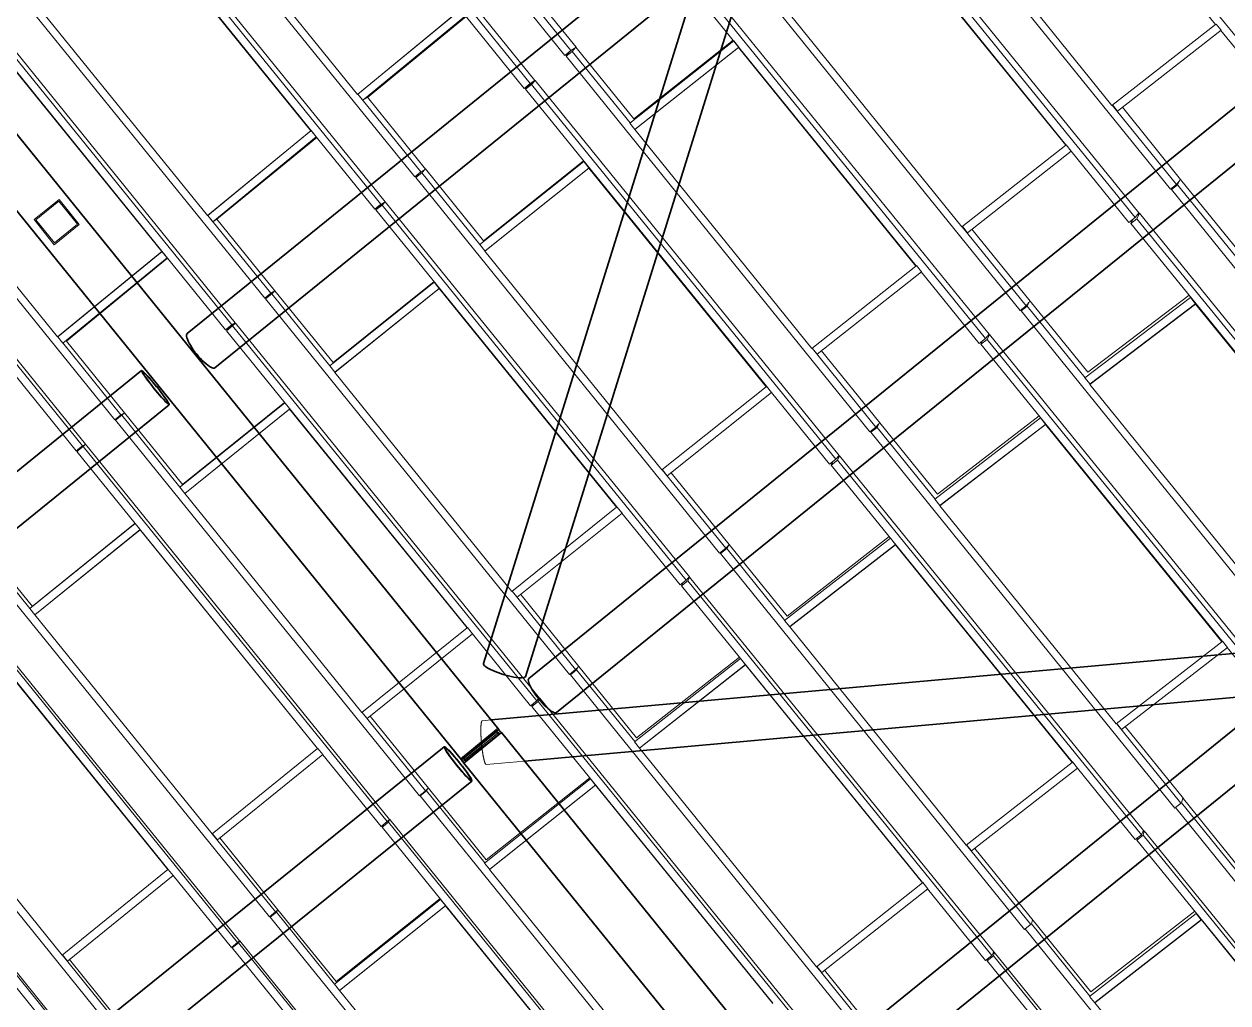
# Model space of a CAD drawing. Header units: millimetres. Extents: x 834681283 to 835686922, y 817551134 to 819407044.
# Drawn here: x 835237800 to 835245276, y 818103624 to 818109706 of the extents above; entities that cross this region are included whole.
import ezdxf
from ezdxf.xclip import XClip

# ---------------------------------------------------------------- set-up
doc = ezdxf.new("R2010")
doc.units = ezdxf.units.MM
doc.header["$LTSCALE"] = 1200
doc.header["$MEASUREMENT"] = 0
doc.header["$XCLIPFRAME"] = 0
for name, pattern in [('P01-MAGP-EVA-GREENERY$0$HIDDEN', [0.375, 0.25, -0.125]), ('P01-MAGP-P-RF$0$P01-MBDR-P-B1$0$FDA(cad v 2007)$0$HIDDENX2', [0.75, 0.5, -0.25]), ('P01-MAGP-P-RF$0$P01_MS_01_N1-FloorPlan-PART2OFUPPERROOFSETTINGOUT$0$BH DASHED2', [3, 2, -1]), ('P01-MAGP-P-RF$0$P01_MS_01_N1-FloorPlan-PART2OFUPPERROOFSETTINGOUT$0$BH DASHED3', [2, 1, -1]), ('P01-MAGP-P-RF$0$PHANTOM', [2.5, 1.25, -0.25, 0.25, -0.25, 0.25, -0.25])]:
    doc.linetypes.add(name, pattern=pattern)
doc.layers.get('Defpoints').update_dxf_attribs({"color": 15})
for name, color, linetype, lineweight in [('AR-PLANT_AR_BS_MI_', 9, 'Continuous', 25), ('P01-MAGP-EVA-GREENERY$0$DR-FLD', 8, 'Continuous', 25), ('P01-MAGP-P-RF$0$AR-HATCH_AR_', 253, 'Continuous', 13), ('P01-MAGP-P-RF$0$AR-PLANT_AR_BS_MI_', 4, 'Continuous', 25), ('P01-MAGP-P-RF$0$AR-ROOF_AR_BS_MI_', 3, 'Continuous', 18), ('P01-MAGP-P-RF$0$MMH053__', 253, 'P01-MAGP-P-RF$0$PHANTOM', 40), ('P01-MAGP-P-RF$0$P01_MS_01_N1-FloorPlan-PART2OFUPPERROOFSETTINGOUT$0$S-BEAM', 253, 'Continuous', 35), ('P01-MAGP-P-RF$0$P01_MS_01_N1-FloorPlan-PART2OFUPPERROOFSETTINGOUT$0$S-BEAM-HIDN', 253, 'P01-MAGP-P-RF$0$P01_MS_01_N1-FloorPlan-PART2OFUPPERROOFSETTINGOUT$0$BH DASHED2', 18), ('P01-MAGP-P-RF$0$P01_MS_01_N1-FloorPlan-PART2OFUPPERROOFSETTINGOUT$0$S-COLS-HIDN', 253, 'P01-MAGP-P-RF$0$P01_MS_01_N1-FloorPlan-PART2OFUPPERROOFSETTINGOUT$0$BH DASHED3', 18), ('P01-MAGP-P-RF$0$ROOF MESH HALF TONE$0$A-GLAZ', 253, 'Continuous', 9)]:
    doc.layers.add(name, color=color, linetype=linetype, lineweight=lineweight)
doc.layers.add('P01-MAAN-P-EVA$0$HATCH', color=9, linetype='Continuous')
doc.layers.add('P01-MAGP-EVA-GREENERY$0$SURFACE CHANNEL', color=8, linetype='Continuous')
pattern_1 = [(3.998948738, (0, 0), (27.2443254035, 65.5595853656), [0, -63.5])]

# ---------------------------------------------------------------- blocks, each defined once
blk = doc.blocks.new('P01-MAGP-P-RF$0$P01_MS_01_N1-FloorPlan-PART2OFUPPERROOFSETTINGOUT$0$Circular Hollow Sections - CHS273x10_PSB97-8456369-PART 2 OF  UPPER ROOF SETTING OUT')
at = {"layer": 'P01-MAGP-P-RF$0$P01_MS_01_N1-FloorPlan-PART2OFUPPERROOFSETTINGOUT$0$S-BEAM'}
for p, q in [((21654.6, 18469.4), (14866.9, 13716.6)), ((15023.5, 13493), (21811.2, 18245.8))]:
    blk.add_line(p, q, dxfattribs=at)
for centre, major_axis, start_param, end_param in [((21732.9, 18357.6), (-78.3, 111.8), 0, 3.141593), ((21732.9, 18357.6), (-78.3, 111.8), 3.141593, 6.283185), ((21732.9, 18357.6), (-72.6, 103.6), 3.141593, 6.283185), ((21732.9, 18357.6), (-72.6, 103.6), 0, 3.141593), ((14945.2, 13604.8), (-78.3, 111.8), 0, 3.141593)]:
    blk.add_ellipse(centre, major_axis=major_axis, ratio=0.235925, start_param=start_param, end_param=end_param, dxfattribs=at)
blk = doc.blocks.new('P01-MAGP-P-RF$0$P01_MS_01_N1-FloorPlan-PART2OFUPPERROOFSETTINGOUT$0$Circular Hollow Sections - CHS273x8_PSB100-8473089-PART 2 OF  UPPER ROOF SETTING OUT')
at = {"layer": 'P01-MAGP-P-RF$0$P01_MS_01_N1-FloorPlan-PART2OFUPPERROOFSETTINGOUT$0$S-BEAM'}
for p, q in [((16200, 17951.9), (14591.5, 13828.4)), ((14845.9, 13729.2), (16454.4, 17852.6))]:
    blk.add_line(p, q, dxfattribs=at)
for centre, major_axis, start_param, end_param in [((16327.2, 17902.2), (-127.2, 49.6), 0, 3.141593), ((16327.2, 17902.2), (-127.2, 49.6), 3.141593, 6.283185), ((16327.2, 17902.2), (-119.7, 46.7), 0, 3.141593), ((16327.2, 17902.2), (-119.7, 46.7), 3.141593, 6.283185), ((14718.7, 13778.8), (-127.2, 49.6), 0, 3.141593)]:
    blk.add_ellipse(centre, major_axis=major_axis, ratio=0.20387, start_param=start_param, end_param=end_param, dxfattribs=at)
blk = doc.blocks.new('P01-MAGP-P-RF$0$P01_MS_01_N1-FloorPlan-PART2OFUPPERROOFSETTINGOUT$0$Circular Hollow Sections - CHS273x10_PSB97-8441700-PART 2 OF  UPPER ROOF SETTING OUT')
at = {"layer": 'P01-MAGP-P-RF$0$P01_MS_01_N1-FloorPlan-PART2OFUPPERROOFSETTINGOUT$0$S-BEAM'}
for p, q in [((19951.5, 20939.2), (12900.1, 16001.8)), ((13056.7, 15778.2), (20108.1, 20715.6))]:
    blk.add_line(p, q, dxfattribs=at)
blk.add_ellipse((12978.4, 15890), major_axis=(-78.3, 111.8), ratio=0.258915, start_param=0, end_param=3.141593, dxfattribs=at)
blk = doc.blocks.new('P01-MAGP-P-RF$0$P01_MS_01_N1-FloorPlan-PART2OFUPPERROOFSETTINGOUT$0$Circular Hollow Sections - CHS273x10_PSB97-8441625-PART 2 OF  UPPER ROOF SETTING OUT')
at = {"layer": 'P01-MAGP-P-RF$0$P01_MS_01_N1-FloorPlan-PART2OFUPPERROOFSETTINGOUT$0$S-BEAM'}
for p, q in [((23399.6, 16029), (16334.9, 11082.2)), ((16491.5, 10858.6), (23556.2, 15805.3))]:
    blk.add_line(p, q, dxfattribs=at)
blk = doc.blocks.new('P01-MAGP-P-RF$0$P01_MS_01_N1-FloorPlan-PART2OFUPPERROOFSETTINGOUT$0$Circular Hollow Sections - CHS273x10_PSB97-8455320-PART 2 OF  UPPER ROOF SETTING OUT')
at = {"layer": 'P01-MAGP-P-RF$0$P01_MS_01_N1-FloorPlan-PART2OFUPPERROOFSETTINGOUT$0$S-BEAM'}
for p, q in [((12601.1, 15792.4), (9069.4, 13319.5)), ((9225.9, 13095.8), (12757.6, 15568.8))]:
    blk.add_line(p, q, dxfattribs=at)
for centre, major_axis, start_param, end_param in [((12679.4, 15680.6), (-78.3, 111.8), 0, 3.141593), ((12679.4, 15680.6), (-78.3, 111.8), 3.141593, 6.283185), ((12679.4, 15680.6), (-72.6, 103.6), 0, 3.141593), ((12679.4, 15680.6), (-72.6, 103.6), 3.141593, 6.283185), ((9147.6, 13207.7), (-78.3, 111.8), 0, 3.141593)]:
    blk.add_ellipse(centre, major_axis=major_axis, ratio=0.073137, start_param=start_param, end_param=end_param, dxfattribs=at)
blk = doc.blocks.new('P01-MAGP-P-RF$0$P01_MS_01_N1-FloorPlan-PART2OFUPPERROOFSETTINGOUT$0$Circular Hollow Sections - CHS273x10_PSB97-8455372-PART 2 OF  UPPER ROOF SETTING OUT')
at = {"layer": 'P01-MAGP-P-RF$0$P01_MS_01_N1-FloorPlan-PART2OFUPPERROOFSETTINGOUT$0$S-BEAM'}
for p, q in [((14313.4, 13329.5), (10786.4, 10870.4)), ((10942.6, 10646.4), (14469.5, 13105.6))]:
    blk.add_line(p, q, dxfattribs=at)
for centre, major_axis, start_param, end_param in [((14391.5, 13217.5), (-78.1, 112), 0, 3.141593), ((14391.5, 13217.5), (-78.1, 112), 3.141593, 6.283185), ((14391.5, 13217.5), (-72.4, 103.8), 0, 3.141593), ((14391.5, 13217.5), (-72.4, 103.8), 3.141593, 6.283185), ((10864.5, 10758.4), (-78.1, 112), 0, 3.141593)]:
    blk.add_ellipse(centre, major_axis=major_axis, ratio=0.089637, start_param=start_param, end_param=end_param, dxfattribs=at)
blk = doc.blocks.new('P01-MAGP-P-RF$0$P01_MS_01_N1-FloorPlan-PART2OFUPPERROOFSETTINGOUT$0$Circular Hollow Sections - CHS273x8_PSB100-8473096-PART 2 OF  UPPER ROOF SETTING OUT')
at = {"layer": 'P01-MAGP-P-RF$0$P01_MS_01_N1-FloorPlan-PART2OFUPPERROOFSETTINGOUT$0$S-BEAM'}
for p, q in [((19466, 13571.9), (14615, 13476)), ((14803.6, 13206.6), (19471.4, 13299))]:
    blk.add_line(p, q, dxfattribs=at)
for centre, major_axis, start_param, end_param in [((19468.7, 13435.4), (-2.7, 136.5), 0, 3.141593), ((19468.7, 13435.4), (-2.5, 128.5), 0, 3.141593), ((19468.7, 13435.4), (-2.7, 136.5), 3.141593, 6.283185), ((19468.7, 13435.4), (-2.5, 128.5), 3.141593, 6.283185), ((14562.7, 13338.4), (-2.7, 136.5), 1.611833, 1.816034)]:
    blk.add_ellipse(centre, major_axis=major_axis, ratio=0.12843, start_param=start_param, end_param=end_param, dxfattribs=at)
at = {"layer": 'P01-MAGP-P-RF$0$P01_MS_01_N1-FloorPlan-PART2OFUPPERROOFSETTINGOUT$0$S-BEAM-HIDN'}
for p, q in [((14615, 13476), (14560, 13474.9)), ((14565.4, 13201.9), (14803.6, 13206.6))]:
    blk.add_line(p, q, dxfattribs=at)
for start_param, end_param in [(0, 1.611468), (1.816399, 3.141593)]:
    blk.add_ellipse((14562.7, 13338.4), major_axis=(-2.7, 136.5), ratio=0.12843, start_param=start_param, end_param=end_param, dxfattribs=at)
blk = doc.blocks.new('P01-MAGP-P-RF$0$ROOF MESH HALF TONE')
at = {"layer": 'P01-MAGP-P-RF$0$ROOF MESH HALF TONE$0$A-GLAZ', "lineweight": 5}
for p, q in [((13640.8, 20020.1), (15360.3, 17562.2)), ((13411.9, 19861.2), (15133.3, 17403.9)), ((15163.2, 17420.1), (13441.8, 19877.3)), ((18079.6, 19448.6), (19801.9, 16994.3)), ((12657.6, 19332.2), (14377.7, 16874.5)), ((12395.3, 19149.3), (13784.5, 17165.6)), ((12435.2, 19177.6), (14156.1, 16720.2)), ((14182.7, 16733.6), (12461.8, 19191)), ((17333.7, 18931.9), (19052.9, 16471.2)), ((14057.9, 17411), (13055, 18844.1)), ((18401.2, 18900.8), (19404.2, 17471.6)), ((17099.6, 18764.6), (18821.9, 16310)), ((18848.2, 16337.8), (17125.9, 18792.4)), ((17059.7, 18737.6), (18425.4, 16791.3)), ((11675, 18644.5), (13395.6, 16187)), ((12750.2, 18638.2), (13753.5, 17205.4)), ((11458.9, 18493.9), (13179.3, 16036.4)), ((13202.2, 16047.1), (11481.7, 18504.6)), ((18726.7, 17015.7), (17726.3, 18447.6)), ((16350, 18244.5), (18069.2, 15784.1)), ((17420, 18218.5), (18423.5, 16788.3)), ((13076.1, 16724.2), (12072.9, 18157)), ((15042.9, 18100), (15399.6, 17590.1)), ((17867.1, 15650.8), (16144.8, 18105.8)), ((15104.2, 18077.3), (15432.3, 17608.4)), ((16079.9, 18053.5), (17445.3, 16107.2)), ((16119.9, 18080.8), (17842.2, 15625.8)), ((10693.1, 17957), (12414.1, 15499.6)), ((11774.1, 17954.1), (12777.3, 16521.3)), ((11776.2, 17955), (13139.2, 16008)), ((14730.5, 17889.3), (14057.9, 17411)), ((14060.7, 17412.5), (14733.2, 17890.9)), ((10482.3, 17809.7), (12202.4, 15352.1)), ((12221.2, 15360.2), (10501.1, 17817.7)), ((14089.4, 17371.6), (14761.9, 17849.9)), ((14764.2, 17846.2), (14119.1, 17387.5)), ((14761.7, 17849.8), (15093.7, 17375.8)), ((17744.6, 16327.2), (16743.5, 17759.9)), ((15360.3, 17562.2), (15399.6, 17590.1)), ((15388.1, 17577.7), (15360.3, 17562.2)), ((15406.5, 17584.5), (15366.5, 17557.2)), ((15366.5, 17557.2), (15388.4, 17577.9)), ((15399.6, 17590.1), (15430.7, 17607.5)), ((15432, 17608.7), (15406.5, 17584.5)), ((15406.5, 17584.5), (15734.4, 17115.4)), ((15432, 17608.7), (15759.6, 17140)), ((15733.5, 17114.8), (16411.8, 17578.7)), ((16409.1, 17584.2), (15759.5, 17140)), ((16440.5, 17537.8), (16411.8, 17578.7)), ((15366.5, 17557.2), (17085.7, 15097.2)), ((15760.8, 17072.3), (16439.2, 17536.2)), ((16441.3, 17538.3), (15763, 17074.5)), ((16441.3, 17538.3), (16439.2, 17536.2)), ((16439.2, 17536.2), (17443.2, 16105.1)), ((12094.8, 16037.6), (11091.4, 17470.4)), ((15163.2, 17420.1), (15123.7, 17392)), ((15123.8, 17391.7), (15163.9, 17419.4)), ((15133.3, 17403.9), (15163.2, 17420.1)), ((15163.9, 17419.4), (15140.7, 17397.3)), ((16886.1, 14963.9), (15163.9, 17419.4)), ((19404.2, 17471.6), (18726.7, 17015.7)), ((18758.5, 16977.9), (19436.1, 17433.9)), ((19406.6, 17474.2), (19404.2, 17471.6)), ((19406.6, 17474.2), (19406.1, 17474.8)), ((19436.1, 17433.9), (19407.4, 17474.8)), ((19435.2, 17433.3), (19762.1, 16967.6)), ((14060.5, 17412.4), (14057.9, 17411)), ((14060.3, 17412.7), (14417.2, 16902.7)), ((14060.5, 17412.4), (14060.7, 17412.5)), ((14060.7, 17412.5), (14089.4, 17371.6)), ((14089.4, 17371.6), (14119.1, 17387.5)), ((14118.5, 17388.4), (14447.3, 16918.6)), ((15093.7, 17375.8), (15133.3, 17403.9)), ((15123.7, 17392), (15093.7, 17375.8)), ((15140.7, 17397.3), (15100.6, 17369.7)), ((15100.6, 17369.7), (15123.8, 17391.7)), ((15100.6, 17369.7), (16464.9, 15424.6)), ((15140.7, 17397.3), (16862.9, 14941.9)), ((10799.7, 17269.9), (12162, 15323.5)), ((13753.5, 17205.4), (13076.1, 16724.2)), ((13078.4, 16725.4), (13755.9, 17206.6)), ((13078.4, 16725.3), (13755.8, 17206.6)), ((13755.8, 17206.6), (13753.5, 17205.4)), ((13784.5, 17165.7), (13755.9, 17206.6)), ((13107.1, 16684.4), (13784.5, 17165.7)), ((13787.1, 17161.9), (13133.7, 16697.8)), ((13784.5, 17165.6), (14116.2, 16691.9)), ((15733.5, 17114.8), (15762.1, 17073.9)), ((15760.8, 17072.3), (15763, 17074.5)), ((16762.5, 15639), (15760.8, 17072.3)), ((15762.1, 17073.9), (15762.9, 17074.4)), ((18729.6, 17017.6), (19092.6, 16497.9)), ((18730.4, 17018.2), (18758.5, 16977.9)), ((18790.8, 16999.7), (19120.7, 16527.5)), ((14377.7, 16874.5), (14417.2, 16902.7)), ((14423.3, 16897.6), (14383.2, 16870)), ((14417.2, 16902.7), (14446.1, 16918)), ((14447.1, 16918.9), (14423.3, 16897.6)), ((14423.3, 16897.6), (14751.8, 16427.8)), ((14447.1, 16918.9), (14775.3, 16449.4)), ((14750.9, 16427.2), (15431.6, 16896.2)), ((15429.7, 16900.4), (14775.2, 16449.4)), ((15460.2, 16855.3), (15431.6, 16896.2)), ((14403.8, 16888.4), (14377.7, 16874.5)), ((14383.2, 16870), (14404, 16888.6)), ((14383.2, 16870), (16102.5, 14410.5)), ((14778.4, 16385), (15459, 16854)), ((15461, 16855.9), (14780.4, 16386.8)), ((15461, 16855.9), (15459, 16854)), ((15459, 16854), (16463.3, 15422.1)), ((18423.5, 16788.3), (17744.6, 16327.2)), ((17776.4, 16289.2), (18455.3, 16750.3)), ((18425.8, 16790.6), (18423.5, 16788.3)), ((18425.8, 16790.6), (18425.4, 16791.3)), ((18455.3, 16750.3), (18426.7, 16791.2)), ((18454.5, 16749.7), (18782, 16282.9)), ((13078.4, 16725.3), (13076.1, 16724.2)), ((13078.1, 16725.6), (13435.4, 16215.3)), ((13078.4, 16725.4), (13107.1, 16684.4)), ((13107.1, 16684.4), (13133.7, 16697.8)), ((13133.7, 16697.8), (13462, 16228.9)), ((14116.2, 16691.9), (14156.1, 16720.2)), ((14142.9, 16705.3), (14116.2, 16691.9)), ((14162.4, 16714.3), (14122.1, 16686.4)), ((14122.1, 16686.4), (14143, 16705.1)), ((14122.1, 16686.4), (15485.7, 14741.7)), ((14182.7, 16733.6), (14142.9, 16705.3)), ((14143, 16705.1), (14183.3, 16733.1)), ((14156.1, 16720.2), (14182.7, 16733.6)), ((14183.3, 16733.1), (14162.4, 16714.3)), ((14162.4, 16714.3), (15884.4, 14258.4)), ((15905.3, 14277.1), (14183.3, 16733.1)), ((12096.7, 16038.5), (12779.1, 16522.1)), ((12096.8, 16038.5), (12779.2, 16522.2)), ((12779.2, 16522.2), (12777.3, 16521.3)), ((12807.8, 16481.2), (12779.1, 16522.1)), ((19117.3, 16527.3), (19099.4, 16495.1)), ((19118.3, 16524.9), (19120.7, 16527.5)), ((19120.6, 16527.3), (19445.4, 16062.2)), ((12777.3, 16521.3), (12094.8, 16037.6)), ((12125.3, 15997.5), (12807.8, 16481.2)), ((12810.4, 16477.6), (12148.2, 16008.3)), ((19052.9, 16471.2), (19092.6, 16497.9)), ((19099.4, 16495.1), (19058.8, 16468.8)), ((19058.8, 16468.8), (19064.5, 16479)), ((19058.8, 16468.8), (20779.3, 14005.6)), ((19092.6, 16497.9), (19112.7, 16519)), ((19099.4, 16495.1), (19426.5, 16026.9)), ((14750.9, 16427.2), (14779.6, 16386.3)), ((14778.4, 16385), (14780.1, 16386.6)), ((15780.6, 14951.2), (14778.4, 16385)), ((14779.6, 16386.3), (14780.4, 16386.8)), ((17747.3, 16329), (18109.1, 15811.2)), ((17748.1, 16329.5), (17776.4, 16289.2)), ((17806.5, 16309.6), (18136, 15838.1)), ((18782, 16282.9), (18821.9, 16310)), ((18833.1, 16302.3), (18792.5, 16275.6)), ((18792.5, 16275.6), (18804.6, 16298.2)), ((18821.9, 16310), (18848.2, 16337.8)), ((18850.7, 16335.2), (18833.1, 16302.3)), ((18833.1, 16302.3), (20554.2, 13850.1)), ((18837.8, 16326.8), (18850.7, 16335.2)), ((20571.8, 13883), (18850.7, 16335.2)), ((13435.4, 16215.3), (13461.2, 16228.3)), ((13462, 16228.9), (13440.6, 16210.9)), ((13462, 16228.9), (13790.7, 15758.8)), ((18792.5, 16275.6), (20157.8, 14330.3)), ((13395.6, 16187), (13435.4, 16215.3)), ((13419.2, 16198.8), (13395.6, 16187)), ((13440.6, 16210.9), (13400.3, 16183)), ((13400.3, 16183), (13419.3, 16199)), ((13400.3, 16183), (15119.8, 13724)), ((13440.6, 16210.9), (13769.5, 15740.4)), ((13768.7, 15739.9), (14452.3, 16214)), ((14451.3, 16217), (13790.6, 15758.8)), ((13796.4, 15697.9), (14479.9, 16172)), ((14481.7, 16173.6), (13798.2, 15699.5)), ((14481, 16173), (14452.3, 16214)), ((14481.7, 16173.6), (14479.9, 16172)), ((14479.9, 16172), (15484.3, 14739.5)), ((17443.2, 16105.1), (16762.5, 15639)), ((17445.3, 16107.2), (17443.2, 16105.1)), ((17474.8, 16066.9), (17446.2, 16107.8)), ((12096.8, 16038.5), (12094.8, 16037.6)), ((12096.7, 16038.5), (12125.3, 15997.5)), ((12148.2, 16008.3), (12476.9, 15539)), ((13139.2, 16008), (13179.3, 16036.4)), ((13162, 16018.6), (13139.2, 16008)), ((13184.3, 16031.3), (13143.9, 16003.1)), ((13143.9, 16003.1), (13162.1, 16018.5)), ((13143.9, 16003.1), (14506.9, 14058.6)), ((13202.2, 16047.1), (13162, 16018.6)), ((13162.1, 16018.5), (13202.5, 16046.6)), ((13179.3, 16036.4), (13202.2, 16047.1)), ((13202.5, 16046.6), (13184.3, 16031.3)), ((13184.3, 16031.3), (14906.1, 13574.9)), ((14924.3, 13590.2), (13202.5, 16046.6)), ((16794.2, 15600.7), (17474.8, 16066.9)), ((17474, 16066.3), (17802.2, 15598.5)), ((12125.4, 15997.6), (12454.3, 15528.1)), ((18069.2, 15784.1), (18109.1, 15811.2)), ((18115.9, 15808.5), (18075.3, 15781.8)), ((18075.3, 15781.8), (18081.4, 15792.5)), ((18075.3, 15781.8), (19795.7, 13319)), ((18109.1, 15811.2), (18127.6, 15829.8)), ((18134.2, 15840.3), (18115.9, 15808.5)), ((18115.9, 15808.5), (18443.4, 15339.7)), ((18135.8, 15838), (18461.3, 15372.1)), ((18442.2, 15338.9), (19131.3, 15790.8)), ((19122.4, 15805.6), (18461.2, 15372.1)), ((19159.8, 15750.1), (19131.3, 15790.8)), ((13768.7, 15739.9), (13797.4, 15698.9)), ((13797.4, 15698.9), (13798.1, 15699.4)), ((18470.3, 15296.2), (19159.3, 15748)), ((19160.8, 15750.8), (18471.8, 15299)), ((19160.8, 15750.8), (19159.3, 15748)), ((19159.3, 15748), (20156.9, 14326.7)), ((13796.4, 15697.9), (13797.8, 15699.2)), ((14799, 14264), (13796.4, 15697.9)), ((16765.1, 15640.5), (17125.7, 15124.6)), ((16765.8, 15641.2), (16794.2, 15600.7)), ((17802.2, 15598.5), (17842.2, 15625.8)), ((17842.2, 15625.8), (17867.1, 15650.8)), ((17869.3, 15648.6), (17853, 15618.7)), ((17856.2, 15639.9), (17869.3, 15648.6)), ((19590.5, 13196.1), (17869.3, 15648.6)), ((16822, 15619.8), (17151.2, 15148.8)), ((17853, 15618.7), (17812.3, 15591.7)), ((17812.3, 15591.7), (17824.3, 15613.6)), ((17812.3, 15591.7), (19177.1, 13647)), ((17853, 15618.7), (19574.2, 13166.2)), ((12414.1, 15499.6), (12454.3, 15528.1)), ((12434.5, 15509.3), (12414.1, 15499.6)), ((12458.3, 15524.3), (12417.8, 15496.1)), ((12417.8, 15496.1), (14137.6, 13037.6)), ((12418.5, 15496.6), (12436.5, 15510.8)), ((12454.3, 15528.1), (12476.2, 15538.5)), ((12476.9, 15539), (12458.3, 15524.3)), ((12458.3, 15524.3), (12787.7, 15053.4)), ((12476.9, 15539), (12807.1, 15066.9)), ((12787, 15052.9), (13473.6, 15531.4)), ((13473.2, 15533.3), (12806, 15068.4)), ((12814.7, 15011.1), (13501.3, 15489.6)), ((13502.9, 15490.9), (12816.3, 15012.4)), ((13502.3, 15490.5), (13473.6, 15531.4)), ((13502.9, 15490.9), (13501.3, 15489.6)), ((13501.3, 15489.6), (14505.7, 14056.8)), ((16463.3, 15422.1), (15780.6, 14951.2)), ((16463, 15422.4), (16466.1, 15424.6)), ((16465.3, 15424), (16463.3, 15422.1)), ((16465.3, 15424), (16464.9, 15424.6)), ((16494.8, 15383.6), (16466.1, 15424.6)), ((12162, 15323.5), (12202.4, 15352.1)), ((12180.8, 15331.6), (12162, 15323.5)), ((12205.9, 15347.7), (12165.4, 15319.4)), ((12166.1, 15319.9), (12180.9, 15331.5)), ((12221.2, 15360.2), (12180.8, 15331.6)), ((12180.9, 15331.5), (12221.4, 15359.8)), ((12202.4, 15352.1), (12221.2, 15360.2)), ((12221.4, 15359.8), (12205.9, 15347.7)), ((12205.9, 15347.7), (13927.4, 12890.9)), ((13942.9, 12903), (12221.4, 15359.8)), ((15812.1, 14912.7), (16494.8, 15383.6)), ((16494, 15383.1), (16822.8, 14914.2)), ((18442.2, 15338.9), (18470.7, 15298.3)), ((12165.4, 15319.4), (13527.9, 13374.7)), ((18470.3, 15296.2), (18471.8, 15299)), ((19465.7, 13871.1), (18470.3, 15296.2)), ((18470.7, 15298.3), (18471.7, 15299)), ((17085.7, 15097.2), (17125.7, 15124.6)), ((17132.5, 15122), (17091.9, 15095)), ((17091.9, 15095), (17098.5, 15106)), ((17125.7, 15124.6), (17142.7, 15140.7)), ((17149.5, 15150.5), (17132.5, 15122)), ((17132.5, 15122), (17460.5, 14652.6)), ((17151.1, 15148.7), (17477.2, 14682)), ((17459.2, 14651.8), (18148.9, 15109.8)), ((18141.3, 15122.9), (17477.1, 14681.9)), ((18177.4, 15069.1), (18148.9, 15109.8)), ((12787, 15052.9), (12815.7, 15012)), ((17091.9, 15095), (18812.2, 12632.5)), ((17487.5, 14609.4), (18177.1, 15067.3)), ((18178.6, 15069.8), (17488.9, 14611.9)), ((18178.6, 15069.8), (18177.1, 15067.3)), ((18177.1, 15067.3), (19176.3, 13643.6)), ((13817.8, 13577.2), (12814.7, 15011.1)), ((12815.2, 15011.6), (12815.8, 15012)), ((12815.7, 15012), (12816.3, 15012.4)), ((15782.9, 14952.7), (16142.6, 14438.1)), ((15783.7, 14953.3), (15812.1, 14912.7)), ((16862.9, 14941.9), (16886.1, 14963.9)), ((16888, 14962), (16873.2, 14935.5)), ((16874.7, 14953), (16888, 14962)), ((18609.3, 12509.1), (16888, 14962)), ((15837.3, 14930.1), (16166.4, 14459.4)), ((16822.8, 14914.2), (16862.9, 14941.9)), ((16873.2, 14935.5), (16832.5, 14908.1)), ((16832.5, 14908.1), (16844.1, 14928.9)), ((16832.5, 14908.1), (18196.6, 12964.1)), ((16873.2, 14935.5), (18594.4, 12482.6)), ((11435.8, 14809.4), (13155.8, 12351.3)), ((11476.3, 14837.7), (11806, 14366.6)), ((11492.2, 14849.4), (11822.1, 14377.9)), ((11805.5, 14366.2), (12494.8, 14848.1)), ((12494.9, 14849.1), (11821.7, 14378.5)), ((11833.4, 14324.6), (12522.7, 14806.5)), ((12524, 14807.5), (11834.7, 14325.6)), ((12523.5, 14807.2), (12494.8, 14848.1)), ((12524, 14807.5), (12522.7, 14806.5)), ((12522.7, 14806.5), (13526.8, 13373.3)), ((15484.3, 14739.5), (14799, 14264)), ((15484.1, 14739.7), (15486.9, 14741.6)), ((15486.1, 14741.1), (15484.3, 14739.5)), ((15486.1, 14741.1), (15485.7, 14741.7)), ((15515.5, 14700.7), (15486.9, 14741.6)), ((11227, 14663.3), (12948.1, 12206.1)), ((12961, 12215.5), (11239.9, 14672.7)), ((14830.3, 14225.1), (15515.5, 14700.7)), ((15514.8, 14700.2), (15844.1, 14230.5)), ((11186.3, 14634.8), (12548.6, 12690)), ((17459.2, 14651.8), (17487.8, 14611.1)), ((17487.5, 14609.4), (17488.9, 14611.9)), ((18484.6, 13182.1), (17487.5, 14609.4)), ((17487.8, 14611.1), (17488.9, 14611.8)), ((16102.5, 14410.5), (16142.6, 14438.1)), ((16149.4, 14435.8), (16108.7, 14408.4)), ((16142.6, 14438.1), (16161, 14454.6)), ((16165, 14461.1), (16149.4, 14435.8)), ((16149.4, 14435.8), (16477.8, 13965.8)), ((16166.3, 14459.3), (16493, 13991.7)), ((16476.5, 13964.9), (17167, 14429.1)), ((17160.7, 14440.5), (16493, 13991.6)), ((17195.5, 14388.3), (17167, 14429.1)), ((11805.5, 14366.2), (11834.2, 14325.3)), ((16108.7, 14408.4), (16115.6, 14419.5)), ((16108.7, 14408.4), (17828.9, 11946.3)), ((16505, 13922.8), (17195.4, 14386.9)), ((17196.7, 14389.1), (16506.3, 13925)), ((17196.7, 14389.1), (17195.4, 14386.9)), ((17195.4, 14386.9), (18196, 12960.9)), ((12836.7, 12890.8), (11833.4, 14324.6)), ((11834.2, 14325.3), (11834.7, 14325.6)), ((14801, 14265.3), (15160, 13751.9)), ((14801.7, 14265.8), (14830.3, 14225.1)), ((14852.4, 14240.4), (15181.4, 13769.9)), ((15844.1, 14230.5), (15884.4, 14258.4)), ((15893.8, 14252.9), (15853.1, 14225.1)), ((15853.1, 14225.1), (15864, 14244.2)), ((15853.1, 14225.1), (17216.6, 12281.6)), ((15884.4, 14258.4), (15905.3, 14277.1)), ((15893.5, 14266.5), (15906.8, 14275.6)), ((15906.8, 14275.6), (15893.8, 14252.9)), ((15893.8, 14252.9), (17615.1, 11799.4)), ((17628, 11822), (15906.8, 14275.6)), ((10454, 14122.6), (12174.4, 11664.8)), ((11543.6, 14122.3), (12547.6, 12688.9)), ((14505.7, 14056.8), (13817.8, 13577.2)), ((14505.5, 14056.9), (14507.9, 14058.5)), ((14507.2, 14058.1), (14505.7, 14056.8)), ((14507.2, 14058.1), (14506.9, 14058.5)), ((14536.6, 14017.6), (14507.9, 14058.5)), ((11979.1, 11528), (10258.3, 13985.4)), ((13848.7, 13538), (14536.6, 14017.6)), ((14535.9, 14017.1), (14865.7, 13546.7)), ((10208.1, 13950.5), (11928.9, 11493.1)), ((10248.9, 13979.1), (11969.7, 11521.7)), ((16476.5, 13964.9), (16505.1, 13924.2)), ((16505, 13922.8), (16506.3, 13925)), ((17503.6, 12493.5), (16505, 13922.8)), ((16505.1, 13924.2), (16506.3, 13925)), ((15160, 13751.9), (15177.2, 13766.3)), ((15180.4, 13771.3), (15166.6, 13749.8)), ((15181.4, 13769.9), (15508.8, 13301.3)), ((16180.7, 13758.1), (15508.8, 13301.3)), ((15119.8, 13724), (15160, 13751.9)), ((15166.6, 13749.8), (15125.8, 13722.1)), ((15125.8, 13722.1), (15132.9, 13733.1)), ((15125.8, 13722.1), (16846, 11260.6)), ((15166.6, 13749.8), (15495.4, 13279.2)), ((15494.1, 13278.4), (16185.7, 13748.5)), ((15522.9, 13236.5), (16214.4, 13706.6)), ((16215.5, 13708.5), (15524, 13238.4)), ((16214.3, 13707.7), (16185.7, 13748.5)), ((16215.5, 13708.5), (16214.4, 13706.6)), ((16214.4, 13706.6), (17216.1, 12278.7)), ((11855.6, 12204.4), (10852.1, 13638.1)), ((19176.3, 13643.6), (18484.6, 13182.1)), ((18515.7, 13144.6), (19207.4, 13606.2)), ((19177.7, 13646.1), (19176.3, 13643.6)), ((19177.7, 13646.1), (19177.1, 13647)), ((19207.4, 13606.2), (19178.9, 13646.9)), ((13819.4, 13578.4), (14178, 13065.8)), ((13820.1, 13578.8), (13848.7, 13538)), ((13867.4, 13551.1), (14196.6, 13080.5)), ((14865.7, 13546.7), (14906.1, 13574.9)), ((14914.4, 13570.3), (14873.6, 13542.2)), ((14873.6, 13542.2), (14883.5, 13559.1)), ((14873.6, 13542.2), (16236.6, 11598.9)), ((14906.1, 13574.9), (14924.3, 13590.2)), ((14911.9, 13579.8), (14925.4, 13589)), ((14925.4, 13589), (14914.4, 13570.3)), ((14914.4, 13570.3), (16635.7, 11116)), ((16646.6, 11134.7), (14925.4, 13589)), ((19206.3, 13605.4), (19533.5, 13139.2)), ((13526.8, 13373.3), (12836.7, 12890.8)), ((12867.2, 12851.2), (13557.4, 13333.7)), ((13528.2, 13374.3), (13526.8, 13373.3)), ((13528.2, 13374.3), (13527.9, 13374.7)), ((13557.4, 13333.7), (13528.7, 13374.7)), ((13556.9, 13333.4), (13886.8, 12862.5)), ((15494.1, 13278.4), (15522.7, 13237.5)), ((15522.9, 13236.5), (15524, 13238.4)), ((16522.8, 11805.6), (15522.9, 13236.5)), ((15523.4, 13238), (15524, 13238.4)), ((18486.8, 13183.5), (18852.3, 12660.4)), ((18487.9, 13184.3), (18515.7, 13144.6)), ((18539.9, 13160.8), (18870, 12688.3)), ((14137.6, 13037.6), (14178, 13065.8)), ((14184, 13064), (14143.3, 13036)), ((14143.3, 13036), (14150.4, 13046.6)), ((14143.3, 13036), (15863.5, 10575.3)), ((14178, 13065.8), (14193.5, 13078)), ((14195.8, 13081.6), (14184, 13064)), ((14184, 13064), (14513.3, 12593)), ((14196.6, 13080.4), (14524.7, 12611.1)), ((14512.1, 12592.1), (15204.7, 13067.6)), ((15201, 13075.4), (14524.7, 12611.1)), ((14541, 12550.5), (15233.6, 13026)), ((15234.6, 13027.6), (14541.9, 12552.1)), ((15233.4, 13026.8), (15204.7, 13067.6)), ((15234.6, 13027.6), (15233.6, 13026)), ((15233.6, 13026), (16236.3, 11596.3)), ((18196, 12960.9), (17503.6, 12493.5)), ((18197.3, 12963.2), (18196, 12960.9)), ((18197.3, 12963.2), (18196.7, 12964.1)), ((18227.1, 12923.2), (18198.6, 12964)), ((12838, 12891.8), (13196.4, 12379.7)), ((12838.6, 12892.1), (12867.2, 12851.2)), ((12882.8, 12862.1), (13212.2, 12391.3)), ((13886.8, 12862.5), (13927.4, 12890.9)), ((13934.5, 12887.2), (13893.7, 12859)), ((13893.7, 12859), (13902.5, 12873.5)), ((13893.7, 12859), (15256.1, 10915.6)), ((13927.4, 12890.9), (13942.9, 12903)), ((13928.3, 12891.6), (13943.6, 12902.2)), ((13943.6, 12902.2), (13934.5, 12887.2)), ((13934.5, 12887.2), (15655.7, 10432.1)), ((15664.9, 10447.1), (13943.6, 12902.2)), ((17534.7, 12455.7), (18227.1, 12923.2)), ((18225.9, 12922.4), (18553.7, 12455.2)), ((12547.6, 12688.9), (11855.6, 12204.4)), ((11885.7, 12164.5), (12577.7, 12649)), ((12548.7, 12689.7), (12547.6, 12688.9)), ((12548.7, 12689.7), (12548.6, 12689.9)), ((12577.7, 12649), (12549, 12689.9)), ((12577.4, 12648.8), (12907.4, 12177.7)), ((18812.2, 12632.5), (18816.5, 12635.3)), ((18856.9, 12663.5), (18815.9, 12636.2)), ((18815.9, 12636.2), (20537.6, 10171.4)), ((18866.9, 12692.5), (18856.9, 12663.5)), ((18856.9, 12663.5), (19187.2, 12190.5)), ((18869.9, 12688.2), (19196.7, 12220.4)), ((14512.1, 12592.1), (14540.7, 12551.2)), ((14540.7, 12551.2), (14541.9, 12552.1)), ((14541, 12550.5), (14541.9, 12552.1)), ((15542.1, 11118.4), (14541, 12550.5)), ((17505.6, 12494.8), (17868.9, 11974.7)), ((17506.7, 12495.6), (17534.7, 12455.7)), ((18594.4, 12482.6), (18609.3, 12509.1)), ((18604.2, 12500), (18612.3, 12505.5)), ((18612.3, 12505.5), (18604.8, 12479)), ((20332.2, 10054.7), (18612.3, 12505.5)), ((17556.1, 12470.2), (17885.3, 11999)), ((18553.7, 12455.2), (18594.4, 12482.6)), ((18604.8, 12479), (18563.8, 12451.4)), ((18563.8, 12451.4), (18567.5, 12464.5)), ((18563.8, 12451.4), (19925.4, 10511.2)), ((18604.8, 12479), (20324.7, 10028.2)), ((13155.8, 12351.3), (13196.4, 12379.7)), ((13201.7, 12378.3), (13160.9, 12350)), ((13160.9, 12350), (13168, 12359.9)), ((13160.9, 12350), (14881.2, 9890.1)), ((13196.4, 12379.7), (13210, 12389.7)), ((13211.7, 12392), (13201.7, 12378.3)), ((13201.7, 12378.3), (13531.3, 11906.9)), ((13212.2, 12391.3), (13540.9, 11921.3)), ((13530.1, 11906.1), (14223.7, 12385.9)), ((14221.1, 12391.9), (13540.8, 11921.3)), ((13559.1, 11864.8), (14252.7, 12344.5)), ((14253.5, 12345.7), (13560, 11866)), ((14252.3, 12344.9), (14223.7, 12385.9)), ((14253.5, 12345.7), (14252.7, 12344.5)), ((14252.7, 12344.5), (15256, 10913.4)), ((17216.1, 12278.7), (16522.8, 11805.6)), ((17217.3, 12280.6), (17216.1, 12278.7)), ((17217.3, 12280.6), (17216.6, 12281.5)), ((17247.2, 12240.6), (17218.6, 12281.5)), ((11856.8, 12205.2), (12215.1, 11693.3)), ((11857.1, 12205.4), (11885.7, 12164.5)), ((12907.4, 12177.7), (12948.1, 12206.1)), ((12953.8, 12203.5), (12912.9, 12175)), ((12912.9, 12175), (12920.6, 12186.6)), ((12920.6, 12186.6), (12961.5, 12215)), ((12948.1, 12206.1), (12961, 12215.5)), ((12961.5, 12215), (12953.8, 12203.5)), ((12953.8, 12203.5), (14675, 9747.6)), ((14682.7, 9759.2), (12961.5, 12215)), ((16553.8, 11767.5), (17247.2, 12240.6)), ((17245.9, 12239.8), (17574.4, 11771.6)), ((11898.5, 12173.4), (12228.2, 11702.4)), ((12912.9, 12175), (14275.1, 10231.5)), ((17873.9, 11978), (17832.9, 11950.4)), ((17882.5, 12002.9), (17873.9, 11978)), ((17873.9, 11978), (18204.4, 11504.9)), ((17885.3, 11999), (18212.5, 11530.6)), ((18202.7, 11503.7), (18898.9, 11970.7)), ((18890.7, 11985.5), (18212.4, 11530.5)), ((18927.3, 11930.1), (18898.9, 11970.7)), ((13530.1, 11906.1), (13558.7, 11865.2)), ((17828.9, 11946.3), (17833.6, 11949.4)), ((17832.9, 11950.4), (19554.5, 9486.2)), ((18232.1, 11462), (18928.2, 11928.9)), ((18928.9, 11931.1), (18232.8, 11464.2)), ((18928.9, 11931.1), (18928.2, 11928.9)), ((18928.2, 11928.9), (19925.6, 10507.7)), ((13558.7, 11865.2), (13559.9, 11866)), ((13559.1, 11864.8), (13560, 11866)), ((14561.3, 10431.8), (13559.1, 11864.8)), ((17615.1, 11799.4), (17628, 11822)), ((17623.6, 11814.2), (17630.6, 11819)), ((17630.6, 11819), (17624.7, 11797)), ((19350.6, 9367.2), (17630.6, 11819)), ((16524.7, 11806.5), (16886.1, 11289.3)), ((16525.7, 11807.6), (16553.8, 11767.5)), ((16572.1, 11779.9), (16900.6, 11309.9)), ((17574.4, 11771.6), (17615.1, 11799.4)), ((17624.7, 11797), (17583.7, 11769)), ((17583.7, 11769), (17586.6, 11780)), ((17583.7, 11769), (18944.9, 9828.6)), ((17624.7, 11797), (19344.7, 9345.1)), ((18202.7, 11503.7), (18231.2, 11463.1)), ((18231.2, 11463.1), (18232.8, 11464.2)), ((18232.1, 11462), (18232.8, 11464.2)), ((19228.1, 10036.4), (18232.1, 11462))]:
    blk.add_line(p, q, dxfattribs=at)
blk = doc.blocks.new('P01-MAGP-P-RF')
at = {"layer": 'P01-MAGP-P-RF$0$AR-HATCH_AR_'}
h = blk.add_hatch(dxfattribs=at)
h.set_pattern_fill('DOTS', color=256, scale=40, style=0)
h.set_pattern_definition(pattern_1)
edge = h.paths.add_edge_path()
edge.add_arc((835242962.9, 818109574.6), 11300, 183.99897, 273.99897)
edge.add_line((835243751, 818098302.1), (835250334.9, 818098762.3))
edge.add_line((835250334.9, 818098762.3), (835250348.9, 818098562.8))
edge.add_line((835250348.9, 818098562.8), (835243764.9, 818098102.6))
edge.add_arc((835242962.9, 818109574.6), 11500, 183.99897, 273.99897, ccw=False)
edge.add_line((835231490.9, 818108772.6), (835231690.4, 818108786.5))
h = blk.add_hatch(dxfattribs=at)
h.set_pattern_fill('DOTS', color=256, scale=40, style=0)
h.set_pattern_definition(pattern_1)
edge = h.paths.add_edge_path()
edge.add_arc((835242962.9, 818109574.6), 13500, 183.99897, 273.99897)
edge.add_line((835243904.4, 818096107.4), (835250488.3, 818096567.7))
edge.add_line((835250488.3, 818096567.7), (835250498.8, 818096418.1))
edge.add_line((835250498.8, 818096418.1), (835243914.8, 818095957.8))
edge.add_arc((835242962.9, 818109574.6), 13650, 183.99909, 273.99892, ccw=False)
edge.add_line((835229346.1, 818108622.6), (835229495.8, 818108633.1))
at = {"layer": 'P01-MAGP-P-RF$0$AR-PLANT_AR_BS_MI_', "lineweight": 13}
blk.add_lwpolyline([(835319975.4, 818155651.1, 0.520567), (835304582.7, 818174660.3), (835238734.7, 818170056.9, 0.414214), (835224882.2, 818154122.1), (835228069.3, 818108533.4, 0.414214), (835244004.1, 818094680.9), (835289068.1, 818097831.3, 0.315299), (835307727.6, 818112940.9)], format="xyb", close=True, dxfattribs=at)
at = {"layer": 'P01-MAGP-P-RF$0$AR-PLANT_AR_BS_MI_'}
for radius, start, end in [(11300, 183.99897, 273.99897), (13650, 183.99909, 273.99892)]:
    blk.add_arc((835242962.9, 818109574.6), radius, start, end, dxfattribs=at)
at = {"layer": 'P01-MAGP-P-RF$0$AR-ROOF_AR_BS_MI_', "linetype": 'P01-MAGP-P-RF$0$P01-MBDR-P-B1$0$FDA(cad v 2007)$0$HIDDENX2'}
blk.add_lwpolyline([(835319139.1, 818155890.9, 0.520567), (835304643.3, 818173792.4), (835238795.3, 818169189.1, 0.414214), (835225750.1, 818154182.8), (835228937.1, 818108594, 0.414214), (835243943.4, 818095548.8), (835289007.5, 818098699.2, 0.315299), (835306891.3, 818113180.7)], format="xyb", close=True, dxfattribs=at)
at = {"layer": 'P01-MAGP-P-RF$0$AR-ROOF_AR_BS_MI_'}
for points in [[(835318600.8, 818156045.3, 0.520567), (835304682.4, 818173233.8), (835238834.4, 818168630.4, 0.414214), (835226308.7, 818154221.8), (835229495.8, 818108633.1, 0.414214), (835243904.4, 818096107.4), (835288968.4, 818099257.8, 0.315299), (835306353, 818113335)], [(835316678.3, 818156596.6, 0.520567), (835304821.9, 818171238.6), (835238973.9, 818166635.3, 0.414214), (835228303.9, 818154361.3), (835231490.9, 818108772.6, 0.414214), (835243764.9, 818098102.6), (835288828.9, 818101252.9, 0.315299), (835304430.5, 818113886.3)]]:
    blk.add_lwpolyline(points, format="xyb", close=True, dxfattribs=at)
at = {"layer": 'P01-MAGP-P-RF$0$P01_MS_01_N1-FloorPlan-PART2OFUPPERROOFSETTINGOUT$0$S-BEAM'}
for p, q in [((835240748.8, 818105322.5), (835236973.1, 818109985.4)), ((835240515.7, 818105133.7), (835236739.9, 818109796.6)), ((835240748.8, 818105322.5), (835240515.7, 818105133.7)), ((835240531.6, 818105145.9), (835240733.6, 818105309.5)), ((835240733.6, 818105309.5), (835240735, 818105307.8)), ((835240750.5, 818105320.4), (835240748.8, 818105322.5)), ((835240764.3, 818105303.5), (835240759.9, 818105308.9)), ((835240531.1, 818105114.7), (835240764.3, 818105303.5)), ((835240751.1, 818105294.3), (835240542.9, 818105125.6)), ((835240747.4, 818105298.9), (835240751.1, 818105294.3)), ((835244536.7, 818100644.7), (835240764.3, 818105303.5)), ((835240642.3, 818105219.8), (835240539.3, 818105136.4)), ((835240520, 818105128.5), (835240515.7, 818105133.7)), ((835240531.1, 818105114.7), (835240520, 818105128.5)), ((835244303.6, 818100455.9), (835240531.1, 818105114.7)), ((835240539.3, 818105136.4), (835240531.6, 818105145.9)), ((835240542.9, 818105125.6), (835240532.4, 818105138.5))]:
    blk.add_line(p, q, dxfattribs=at)
at = {"layer": 'P01-MAGP-P-RF$0$P01_MS_01_N1-FloorPlan-PART2OFUPPERROOFSETTINGOUT$0$S-BEAM-HIDN'}
for p, q in [((835240742.3, 818105330.6), (835240509.2, 818105141.8)), ((835240522.3, 818105151), (835240730.6, 818105319.7)), ((835240524.1, 818105123.4), (835240757.2, 818105312.2)), ((835240730.6, 818105319.7), (835240747.4, 818105298.9)), ((835240735, 818105307.8), (835240741.3, 818105300)), ((835240757.2, 818105312.2), (835240750.5, 818105320.4)), ((835240759.9, 818105308.9), (835240757.2, 818105312.2)), ((835240741.3, 818105300), (835240642.3, 818105219.8)), ((835240532.4, 818105138.5), (835240522.3, 818105151))]:
    blk.add_line(p, q, dxfattribs=at)
at = {"layer": 'P01-MAGP-P-RF$0$P01_MS_01_N1-FloorPlan-PART2OFUPPERROOFSETTINGOUT$0$S-COLS-HIDN'}
for p, q in [((835237861.7, 818108490.7), (835238017.2, 818108616.5)), ((835237873, 818108489.5), (835238016, 818108605.3)), ((835238131.8, 818108462.3), (835238016, 818108605.3)), ((835238143, 818108461.1), (835238017.2, 818108616.5)), ((835237987.6, 818108335.2), (835237861.7, 818108490.7)), ((835237873, 818108489.5), (835237988.8, 818108346.5)), ((835237987.6, 818108335.2), (835238143, 818108461.1)), ((835237988.8, 818108346.5), (835238131.8, 818108462.3))]:
    blk.add_line(p, q, dxfattribs=at)
at = {"layer": 'P01-MAGP-P-RF$0$MMH053__', "rotation": 3.998948738169357}
blk.add_blockref('P01-MAGP-P-RF$0$ROOF MESH HALF TONE', (835227060.7, 818090920.1), dxfattribs=at)
at = {"layer": 'P01-MAGP-P-RF$0$P01_MS_01_N1-FloorPlan-PART2OFUPPERROOFSETTINGOUT$0$S-BEAM', "rotation": 3.998948738169357}
for name in ['P01-MAGP-P-RF$0$P01_MS_01_N1-FloorPlan-PART2OFUPPERROOFSETTINGOUT$0$Circular Hollow Sections - CHS273x10_PSB97-8441700-PART 2 OF  UPPER ROOF SETTING OUT', 'P01-MAGP-P-RF$0$P01_MS_01_N1-FloorPlan-PART2OFUPPERROOFSETTINGOUT$0$Circular Hollow Sections - CHS273x10_PSB97-8456369-PART 2 OF  UPPER ROOF SETTING OUT', 'P01-MAGP-P-RF$0$P01_MS_01_N1-FloorPlan-PART2OFUPPERROOFSETTINGOUT$0$Circular Hollow Sections - CHS273x8_PSB100-8473089-PART 2 OF  UPPER ROOF SETTING OUT', 'P01-MAGP-P-RF$0$P01_MS_01_N1-FloorPlan-PART2OFUPPERROOFSETTINGOUT$0$Circular Hollow Sections - CHS273x10_PSB97-8441625-PART 2 OF  UPPER ROOF SETTING OUT', 'P01-MAGP-P-RF$0$P01_MS_01_N1-FloorPlan-PART2OFUPPERROOFSETTINGOUT$0$Circular Hollow Sections - CHS273x10_PSB97-8455320-PART 2 OF  UPPER ROOF SETTING OUT', 'P01-MAGP-P-RF$0$P01_MS_01_N1-FloorPlan-PART2OFUPPERROOFSETTINGOUT$0$Circular Hollow Sections - CHS273x10_PSB97-8455372-PART 2 OF  UPPER ROOF SETTING OUT']:
    blk.add_blockref(name, (835227060.7, 818090920.1), dxfattribs=at)
at = {"layer": 'P01-MAGP-P-RF$0$P01_MS_01_N1-FloorPlan-PART2OFUPPERROOFSETTINGOUT$0$S-BEAM', "linetype": 'P01-MAGP-P-RF$0$P01_MS_01_N1-FloorPlan-PART2OFUPPERROOFSETTINGOUT$0$BH DASHED2', "lineweight": 18, "rotation": 3.998948738169357}
blk.add_blockref('P01-MAGP-P-RF$0$P01_MS_01_N1-FloorPlan-PART2OFUPPERROOFSETTINGOUT$0$Circular Hollow Sections - CHS273x8_PSB100-8473096-PART 2 OF  UPPER ROOF SETTING OUT', (835227060.7, 818090920.1), dxfattribs=at)
blk = doc.blocks.new('P01-MAAN-P-EVA')
at = {"layer": 'P01-MAAN-P-EVA$0$HATCH', "ltscale": 0.1}
h = blk.add_hatch(dxfattribs=at)
h.set_pattern_fill('_USER', color=240, scale=1000, angle=45, pattern_type=0)
h.set_pattern_definition([(45, (0, 0), (-707.1067812, 707.1067812), [])])
edge = h.paths.add_edge_path()
edge.add_arc((835196988.9, 818165277), 4500, 18.1416, 95.30201, ccw=False)
edge.add_line((835201265.2, 818166678.1), (835207845.7, 818146594.5))
edge.add_line((835207845.7, 818146594.5), (835213873.1, 818060376.1))
edge.add_line((835213873.1, 818060376.1), (835249478.8, 818062865.3))
edge.add_line((835249478.8, 818062865.3), (835248374, 818055694))
edge.add_line((835248374, 818055694), (835252895, 818008746))
edge.add_line((835252895, 818008746), (835250408, 818006215))
edge.add_line((835250408, 818006215), (835243261, 818005049))
edge.add_line((835243261, 818005049), (835236208.1, 818004470.2))
edge.add_line((835236208.1, 818004470.2), (835241213, 818020285.1))
edge.add_line((835241213, 818020285.1), (835241220.2, 818039416))
edge.add_line((835241220.2, 818039416), (835229055.7, 818038576))
edge.add_line((835229055.7, 818038576), (835228294.9, 818049593.8))
edge.add_line((835228294.9, 818049593.8), (835229458.6, 818057956.2))
edge.add_line((835229458.6, 818057956.2), (835210625.8, 818056639.6))
edge.add_line((835210625.8, 818056639.6), (835209478.3, 818073053.1))
edge.add_line((835209478.3, 818073053.1), (835194734, 818069578))
edge.add_line((835194734, 818069578), (835179214, 818138785))
edge.add_line((835179214, 818138785), (835191844, 818148372))
edge.add_line((835191844, 818148372), (835202738.6, 818150939.9))
edge.add_line((835202738.6, 818150939.9), (835196573.1, 818169757.7))
blk = doc.blocks.new('P01-MAGP-EVA-GREENERY')
at = {"layer": 'P01-MAGP-EVA-GREENERY$0$DR-FLD'}
for radius in [13000, 13575, 13600]:
    blk.add_arc((835242962.9, 818109574.6), radius, 198.9662, 264.91746, dxfattribs=at)
at = {"layer": 'P01-MAGP-EVA-GREENERY$0$SURFACE CHANNEL', "linetype": 'P01-MAGP-EVA-GREENERY$0$HIDDEN'}
for points in [[(835227298.1, 818161456.5, 0.135042), (835225834.9, 818154188.7), (835229021.9, 818108600, 0.414214), (835243937.5, 818095633.6, 0.414214)], [(835243909.6, 818096032.6, -0.414214), (835229421, 818108627.9), (835226233.9, 818154216.6, -0.135042), (835227655.2, 818161276.4, -0.135042)]]:
    blk.add_lwpolyline(points, format="xyb", dxfattribs=at)
blk = doc.blocks.new('12027_SITE')
at = {"layer": 'Defpoints'}
blk.add_lwpolyline([(835304.58267, 818174.66028), (835238.73467, 818170.05694, 0.4142136), (835224.88222, 818154.12209), (835228.06927, 818108.53336, 0.4142136), (835244.00411, 818094.6809), (835289.06814, 818097.83127, 0.3152987), (835307.72761, 818112.94085), (835319.97543, 818155.65111, 0.5205672), (835304.58267, 818174.66028)], format="xyb", close=True, dxfattribs=at)

msp = doc.modelspace()

# ---------------------------------------------------------------- linework, layer by layer
at = {"layer": 'AR-PLANT_AR_BS_MI_', "lineweight": 13}
msp.add_lwpolyline([(835319975.4, 818155651.1, 0.520567), (835304582.7, 818174660.3), (835238734.7, 818170056.9, 0.414214), (835224882.2, 818154122.1), (835228069.3, 818108533.4, 0.414214), (835244004.1, 818094680.9), (835289068.1, 818097831.3, 0.315299), (835307727.6, 818112940.9)], format="xyb", close=True, dxfattribs=at)

# ---------------------------------------------------------------- block references
ref = msp.add_blockref('12027_SITE', (0, 0), dxfattribs=dict(xscale=1000, yscale=1000, zscale=1000))
XClip(ref).set_block_clipping_path([(835171.4179906907, 818003.0079180738), (835381.5676709538, 818241.1415228392)])
ref = msp.add_blockref('P01-MAGP-EVA-GREENERY', (0, 0))
XClip(ref).set_block_clipping_path([(835304579.1843739748, 818174710.1626656055), (835305796.1658229828, 818174873.3149367571), (835307662.0338196754, 818174689.8070785999), (835310520.3633885384, 818174065.1796945333), (835313081.8681743145, 818173026.5659970045), (835315581.7919986248, 818171259.1109881401), (835317651.2761323452, 818169000.3924677372), (835319046.8494220972, 818167007.0337247849), (835320133.4085228443, 818164236.8954862356), (835320669.2049217224, 818161588.3395450115), (835320843.1778568029, 818158211.3686239719), (835320023.4914252758, 818155637.3225638866), (835307775.6753731966, 818112927.0695824623), (835307486.5656324625, 818111403.7745717764), (835306472.3023188114, 818108849.5676202774), (835303557.4701333046, 818104111.4948183298), (835299124.0129835606, 818101088.6384549141), (835297415.7114913464, 818099718.8653644323), (835294427.9237889051, 818098869.5449544191), (835299696.7221286297, 818083540.2194343805), (835299696.7221286297, 818003007.9180737734), (835381567.6709537506, 818003007.9180737734), (835381567.6709537506, 818241141.5228391886), (835171417.9906907082, 818241141.5228391886), (835171417.9906907082, 818003007.9180737734), (835299646.7221286297, 818003007.9180737734), (835299646.7221286297, 818083531.8665624857), (835294380.619469285, 818098853.34912467), (835289071.624658823, 818097781.3911836147), (835244007.6001352072, 818094631.0239012241), (835243402.3726704121, 818094599.0591453314), (835242636.0318140984, 818094583.6296563148), (835241827.5000405312, 818094619.5304664373), (835240278.7908782959, 818094803.1013474464), (835238615.9808831215, 818095198.6516088247), (835236837.1062445641, 818095894.4355551004), (835235914.8181660175, 818096333.9795084), (835235308.0351868868, 818096662.1879467964), (835233986.3356232643, 818097536.8864938021), (835232722.9095510244, 818098548.7006295919), (835231238.5995907784, 818100145.3524557352), (835230243.8710234165, 818101523.0034087896), (835229459.3735334873, 818102997.1350084543), (835228749.5628561974, 818104567.9919320345), (835228038.0088664293, 818107442.8705242872), (835228019.3892208338, 818108529.8695997), (835224832.3401603699, 818154118.6039062738), (835224786.1936964989, 818154547.7584284544), (835224773.2807815075, 818155026.8918851614), (835224783.5408297777, 818155896.203827858), (835224816.960060358, 818156261.0471076965), (835224880.3945835829, 818156930.3651428223), (835224980.8038678169, 818157693.5020338297), (835225188.099565506, 818158657.4187650681), (835225368.2602261305, 818159369.9037799835), (835225838.1759520769, 818160711.976451993), (835226139.2108690739, 818161405.4137219191), (835226545.7954304218, 818162235.3437660933), (835227243.4511545897, 818163421.3939791918), (835227831.7674248219, 818164241.3849411011), (835228201.1016024351, 818164708.4587804079), (835228901.1138991117, 818165512.9794739485), (835229693.7146910429, 818166280.4427016973), (835231339.2155919075, 818167719.4297661781), (835233198.9440969229, 818168772.0604982376), (835234724.5905447006, 818169505.6878428459), (835236291.5872612, 818169941.2428172827), (835238731.1858590841, 818170106.8148210049)])
msp.add_blockref('P01-MAGP-P-RF', (0, 0))

# ---------------------------------------------------------------- next in the draw order: block references
msp.add_blockref('P01-MAAN-P-EVA', (0, 0))

doc.saveas('drawing.dxf')
